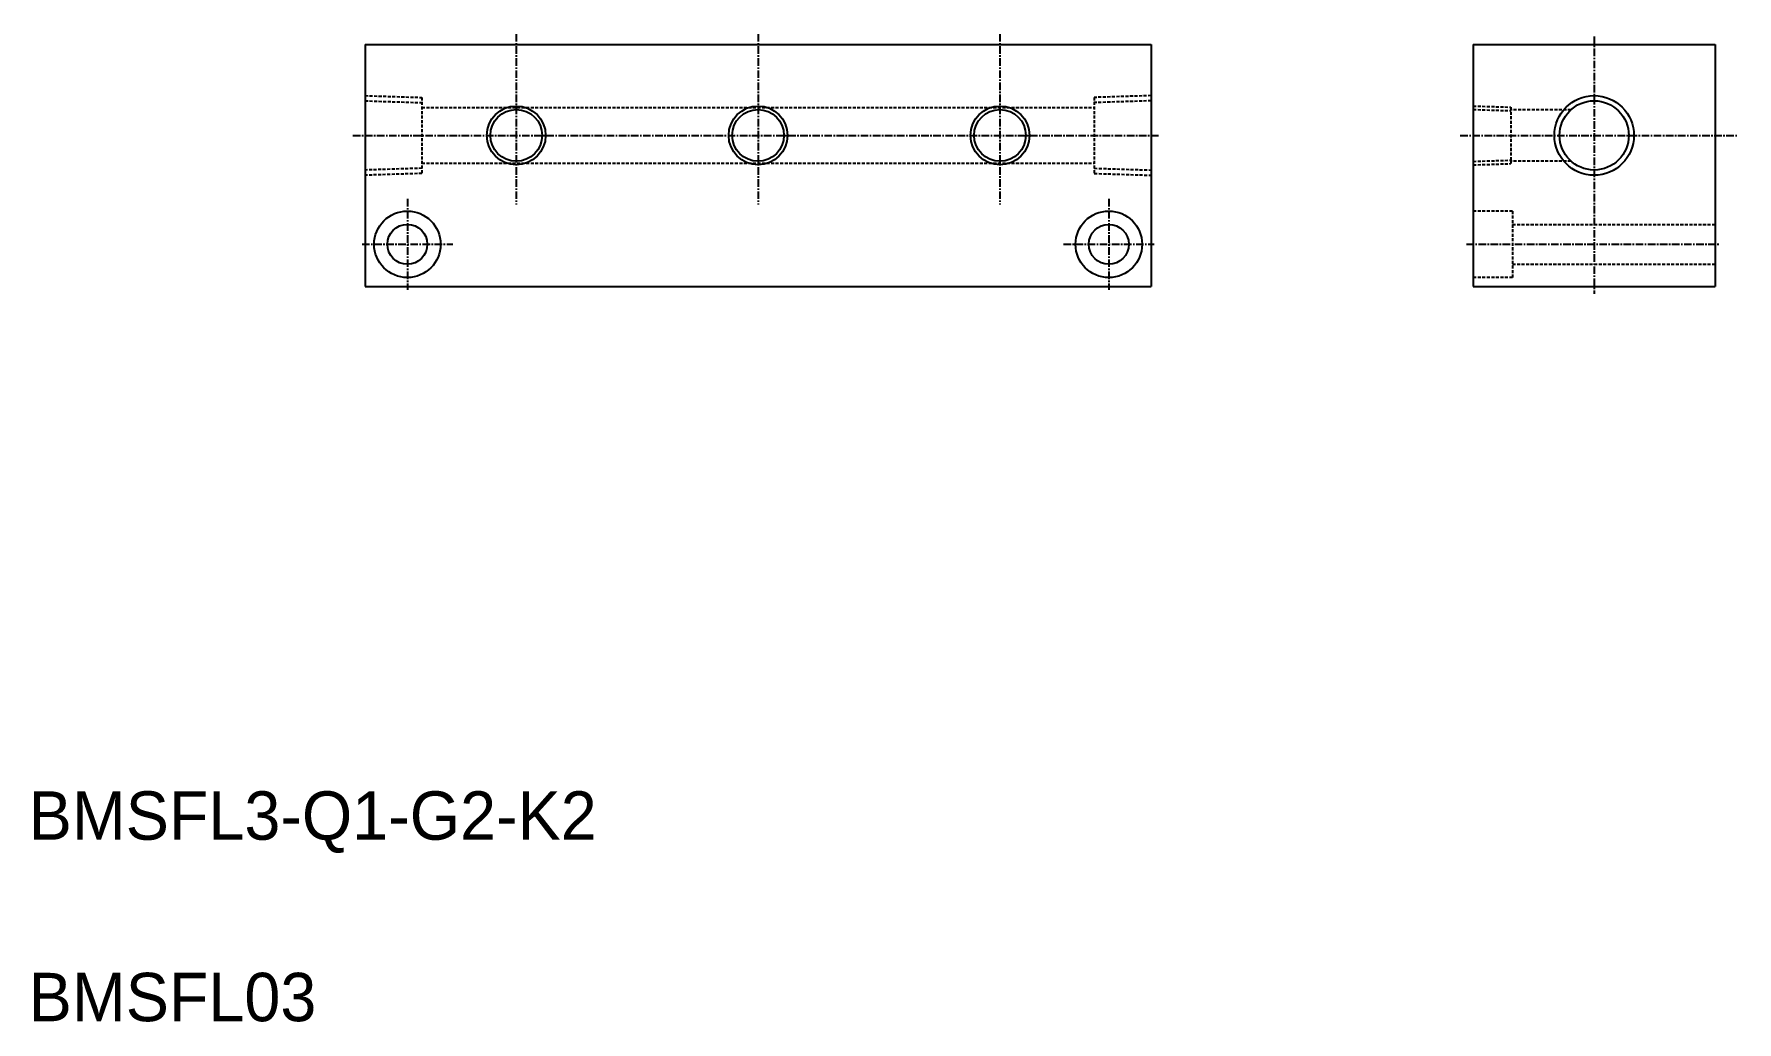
# Model space of a CAD drawing. Extents: x 1028 to 1309, y 324 to 488.
import ezdxf

# ---------------------------------------------------------------- set-up
doc = ezdxf.new("R2010")
doc.units = 0
doc.linetypes.add('CENTER', pattern=[2, 1.25, -0.25, 0.25, -0.25])
doc.linetypes.add('DASHED', pattern=[0.75, 0.5, -0.25])
doc.layers.get('0').update_dxf_attribs({"linetype": 'CONTINUOUS'})
doc.layers.add('CENTER', color=1, linetype='CENTER')

msp = doc.modelspace()

# ---------------------------------------------------------------- linework, layer by layer
at = {"color": 7, "linetype": 'CONTINUOUS'}
for p, q in [((1082.53, 485.81), (1212.53, 485.81)), ((1082.53, 485.81), (1082.53, 445.81)), ((1212.53, 485.81), (1212.53, 445.81)), ((1265.79, 485.81), (1265.79, 445.81)), ((1265.79, 485.81), (1305.79, 485.81)), ((1305.79, 485.81), (1305.79, 445.81)), ((1082.53, 445.81), (1212.53, 445.81)), ((1265.79, 445.81), (1305.79, 445.81))]:
    msp.add_line(p, q, dxfattribs=at)
at = {"color": 3, "linetype": 'DASHED'}
for p, q in [((1082.53, 477.38), (1091.93, 477.09)), ((1082.53, 476.53), (1091.93, 476.23)), ((1091.93, 477.09), (1091.93, 464.52)), ((1212.53, 477.38), (1203.13, 477.09)), ((1203.13, 477.09), (1203.13, 464.52)), ((1212.53, 476.53), (1203.13, 476.23)), ((1091.93, 475.41), (1203.13, 475.41)), ((1265.79, 475.67), (1271.99, 475.48)), ((1265.79, 475.09), (1271.99, 474.9)), ((1271.99, 475.48), (1271.99, 466.14)), ((1281.96, 475.06), (1271.99, 475.06)), ((1091.93, 465.38), (1082.53, 465.08)), ((1091.93, 466.21), (1203.13, 466.21)), ((1203.13, 465.38), (1212.53, 465.08)), ((1265.79, 466.52), (1271.99, 466.72)), ((1265.79, 465.94), (1271.99, 466.14)), ((1281.96, 466.56), (1271.99, 466.56)), ((1091.93, 464.52), (1082.53, 464.23)), ((1203.13, 464.52), (1212.53, 464.23)), ((1272.29, 458.31), (1265.79, 458.31)), ((1272.29, 458.31), (1272.29, 447.31)), ((1272.29, 456.11), (1305.79, 456.11)), ((1272.29, 449.51), (1305.79, 449.51)), ((1272.29, 447.31), (1265.79, 447.31))]:
    msp.add_line(p, q, dxfattribs=at)
for p, q in [((1265.79, 473.31), (1265.79, 473.31)), ((1265.79, 465.81), (1265.79, 465.81))]:
    msp.add_line(p, q)
at = {"color": 3, "linetype": 'CONTINUOUS'}
for centre, radius in [((1285.79, 470.81), 6.58), ((1107.53, 470.81), 4.86), ((1147.53, 470.81), 4.86), ((1187.53, 470.81), 4.86)]:
    msp.add_circle(centre, radius, dxfattribs=at)
at = {"color": 7, "linetype": 'CONTINUOUS'}
for centre, radius in [((1285.79, 470.81), 5.72), ((1107.53, 470.81), 4.28), ((1147.53, 470.81), 4.28), ((1187.53, 470.81), 4.28), ((1089.53, 452.81), 5.5), ((1205.53, 452.81), 5.5), ((1089.53, 452.81), 3.3), ((1205.53, 452.81), 3.3)]:
    msp.add_circle(centre, radius, dxfattribs=at)
at = {"layer": 'CENTER', "color": 1, "linetype": 'CENTER'}
for p, q in [((1107.53, 487.56), (1107.53, 459.41)), ((1147.53, 487.56), (1147.53, 459.41)), ((1187.53, 487.56), (1187.53, 459.41)), ((1285.79, 487.16), (1285.79, 444.64)), ((1080.5, 470.81), (1213.81, 470.81)), ((1263.65, 470.81), (1309.4, 470.81)), ((1089.53, 460.31), (1089.53, 445.31)), ((1205.53, 460.31), (1205.53, 445.31)), ((1082.03, 452.81), (1097.03, 452.81)), ((1198.03, 452.81), (1213.03, 452.81)), ((1264.66, 452.81), (1306.55, 452.81))]:
    msp.add_line(p, q, dxfattribs=at)

# ---------------------------------------------------------------- texts
at = {"color": 7, "linetype": 'CONTINUOUS'}
for s, p in [('BMSFL3-Q1-G2-K2', (1026.91, 354.39)), ('BMSFL03', (1026.91, 324.39))]:
    msp.add_text(s, height=8, dxfattribs=at).set_placement(p)

doc.saveas('drawing.dxf')
